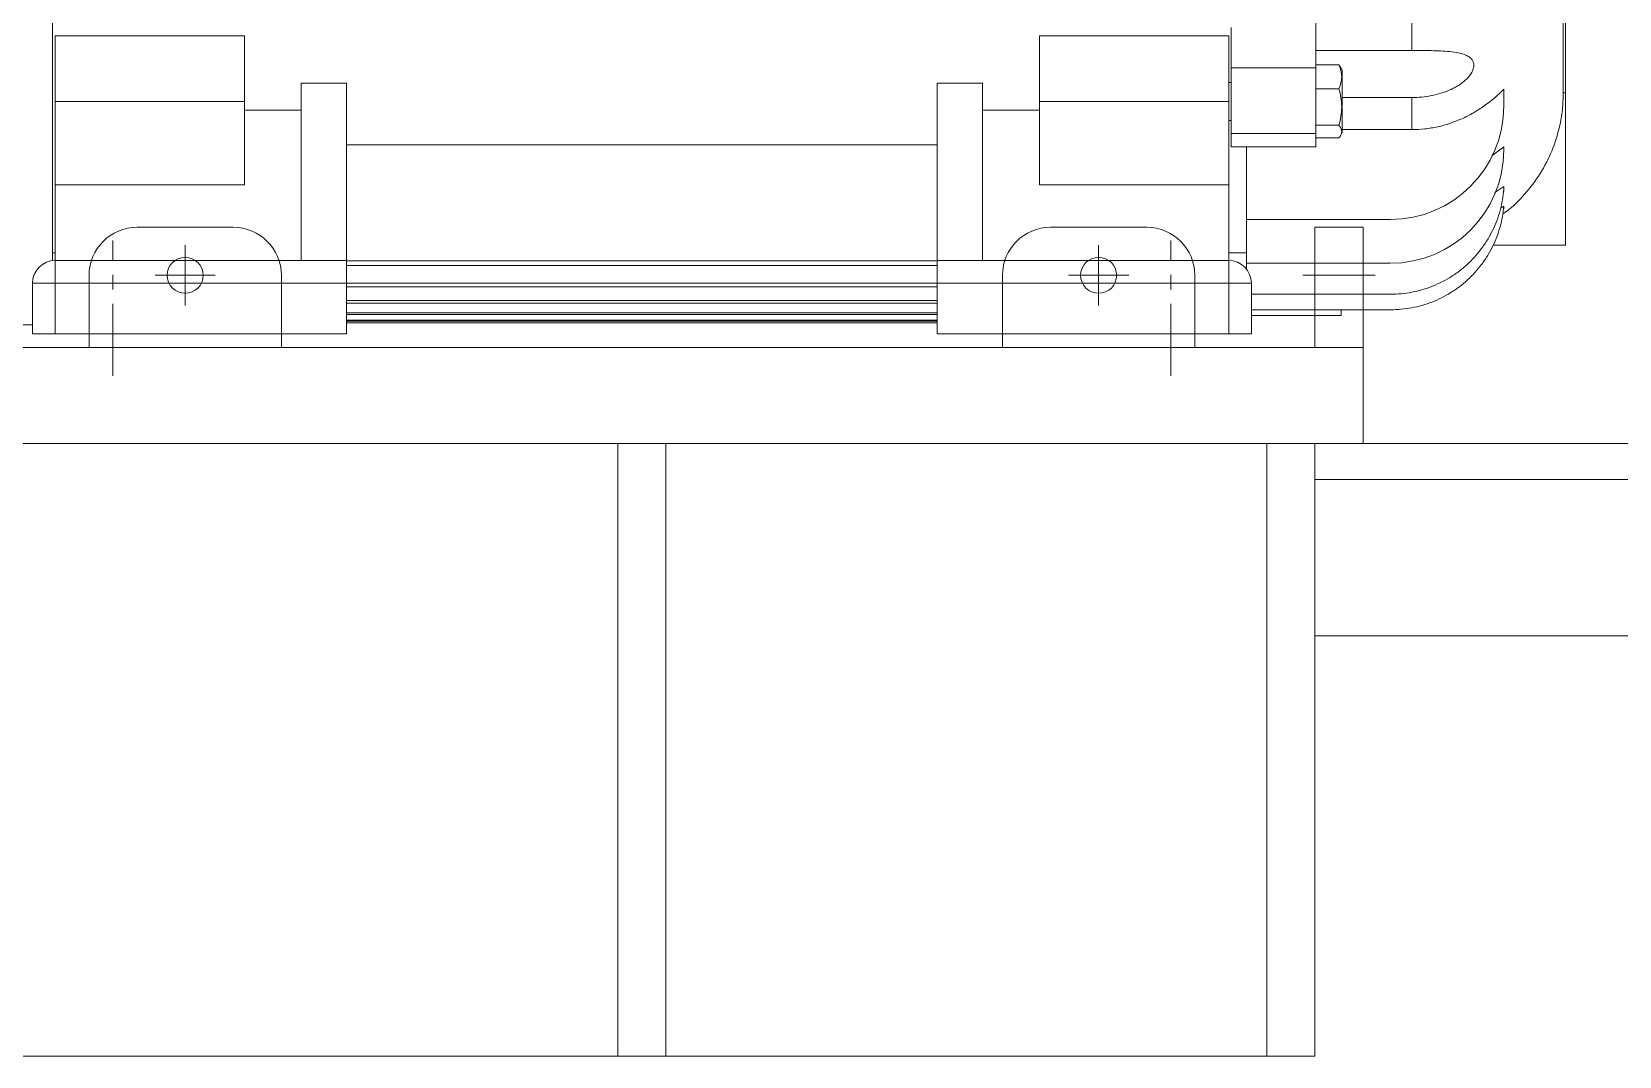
# Model space of a CAD drawing. Header units: millimetres. Extents: x -1229 to 6348, y -522 to 5252.
# Drawn here: x 520.5 to 939.9, y 1055 to 1325.7 of the extents above; entities that cross this region are included whole.
import ezdxf

# ---------------------------------------------------------------- set-up
doc = ezdxf.new("R2010")
doc.units = ezdxf.units.MM
doc.header["$LTSCALE"] = 25.4
doc.linetypes.add('CENTER', pattern=[2, 1.25, -0.25, 0.25, -0.25])
doc.linetypes.add('CENTERX2', pattern=[0.8, 0.5, -0.1, 0.1, -0.1])
doc.layers.add('Centerline', color=5, linetype='CENTERX2', lineweight=5)
doc.layers.add('CL', color=1, linetype='CENTER', lineweight=5)

# ---------------------------------------------------------------- blocks, each defined once
blk = doc.blocks.new('MC6-284_286TS FRONT VIEW')
at = {"linetype": 'Continuous', "lineweight": 5}
for p, q in [((-107.95, 31.75), (-133.35, 31.75)), ((107.95, 31.75), (133.35, 31.75)), ((190.5, 31.75), (177.8, 31.75)), ((177.8, 31.75), (177.8, 0)), ((190.5, 31.75), (190.5, 0)), ((-146.05, 19.05), (-146.05, 0)), ((-95.25, 0), (-95.25, 19.05)), ((95.25, 0), (95.25, 19.05)), ((146.05, 19.05), (146.05, 0)), ((-190.5, 0), (190.5, 0)), ((165.1, 0), (177.8, 0)), ((190.5, -25.4), (190.5, 0)), ((-190.5, -25.4), (190.5, -25.4)), ((-6.35, -25.4), (-6.35, -187.33)), ((6.35, -25.4), (6.35, -187.33)), ((165.1, -25.4), (165.1, -187.33)), ((177.8, -187.33), (177.8, -25.4)), ((190.5, -25.4), (495.3, -25.4)), ((495.3, -34.92), (177.8, -34.92)), ((177.8, -76.2), (495.3, -76.2))]:
    blk.add_line(p, q, dxfattribs=at)
at = {"lineweight": 5}
for p, q in [((-165.1, -187.33), (-6.35, -187.33)), ((-6.35, -187.33), (6.35, -187.33)), ((6.35, -187.33), (165.1, -187.33)), ((165.1, -187.33), (177.8, -187.33))]:
    blk.add_line(p, q, dxfattribs=at)
at = {"linetype": 'Continuous', "lineweight": 5}
for centre in [(-120.65, 19.05), (120.65, 19.05)]:
    blk.add_circle(centre, 4.76, dxfattribs=at)
for centre, start, end in [((-133.35, 19.05), 90, 180), ((-107.95, 19.05), 0, 90), ((107.95, 19.05), 90, 180), ((133.35, 19.05), 0, 90)]:
    blk.add_arc(centre, 12.7, start, end, dxfattribs=at)
at = {"layer": 'CL', "color": 5, "linetype": 'Continuous', "lineweight": 5}
for p, q in [((-120.65, 11.11), (-120.65, 26.99)), ((120.65, 11.11), (120.65, 26.99)), ((-112.71, 19.05), (-128.59, 19.05)), ((112.71, 19.05), (128.59, 19.05)), ((193.67, 19.05), (174.62, 19.05))]:
    blk.add_line(p, q, dxfattribs=at)
blk = doc.blocks.new('HHI 286TS FRONT VIEW')
at = {"color": 7, "linetype": 'Continuous', "lineweight": 5}
for p, q in [((-498.6, 180.2), (-498.6, -158.04)), ((-99.5, -113.69), (-99.5, 113.69)), ((-98.9, -113.69), (-98.9, 113.69)), ((-139.5, -92.12), (-139.5, -102.51)), ((-187.2, -107.12), (-187.2, -96.44)), ((-164.9, -107.12), (-164.9, -95)), ((-497.9, -98.67), (-447.9, -98.67)), ((-497.9, -98.67), (-497.9, -115.97)), ((-447.9, -115.97), (-447.9, -98.67)), ((-237.9, -98.67), (-187.9, -98.67)), ((-237.9, -115.97), (-237.9, -98.67)), ((-187.9, -98.67), (-187.9, -115.97)), ((-164.9, -102.51), (-139.5, -102.51)), ((-187.2, -124.45), (-187.2, -107.12)), ((-187.2, -107.12), (-164.9, -107.12)), ((-158.8, -106.3), (-164.9, -106.3)), ((-164.9, -124.45), (-164.9, -107.12)), ((-158.8, -106.3), (-158.4, -106.92)), ((-157.9, -107.72), (-158.37, -106.91)), ((-157.9, -124.22), (-157.9, -107.72)), ((-432.9, -111.18), (-420.9, -111.18)), ((-432.9, -158), (-432.9, -111.18)), ((-420.9, -111.18), (-420.9, -158)), ((-264.9, -111.18), (-252.9, -111.18)), ((-264.9, -111.18), (-264.9, -158)), ((-252.9, -158), (-252.9, -111.18)), ((-187.2, -110.97), (-187.9, -110.97)), ((-158.8, -112.61), (-164.9, -112.61)), ((-115.2, -117.16), (-115.2, -112.75)), ((-497.9, -115.97), (-447.9, -115.97)), ((-497.9, -138), (-497.9, -115.97)), ((-447.9, -138), (-447.9, -115.97)), ((-187.9, -115.97), (-237.9, -115.97)), ((-237.9, -115.97), (-237.9, -138)), ((-187.9, -115.97), (-187.9, -138)), ((-139.5, -114.93), (-157.9, -114.93)), ((-139.5, -114.93), (-139.5, -123.41)), ((-99.5, -113.69), (-98.9, -113.69)), ((-98.9, -113.69), (-98.9, -154)), ((-447.9, -118.29), (-432.9, -118.29)), ((-252.9, -118.29), (-237.9, -118.29)), ((-187.9, -120.97), (-187.2, -120.97)), ((-187.2, -124.45), (-164.9, -124.45)), ((-187.2, -127.97), (-187.2, -124.45)), ((-158.8, -122.28), (-164.9, -122.28)), ((-164.9, -127.97), (-164.9, -124.45)), ((-164.9, -125.63), (-158.8, -125.63)), ((-158.37, -125.03), (-157.9, -124.22)), ((-139.5, -123.41), (-157.9, -123.41)), ((-420.9, -127.45), (-264.9, -127.45)), ((-187.2, -127.97), (-164.9, -127.97)), ((-183.2, -127.97), (-183.2, -147.16)), ((-115.2, -127.97), (-118.36, -130.35)), ((-115.2, -127.97), (-115.2, -128.75)), ((-497.9, -138), (-447.9, -138)), ((-497.9, -158), (-497.9, -138)), ((-187.9, -138), (-237.9, -138)), ((-187.9, -138), (-187.9, -158)), ((-115.2, -138.41), (-117.6, -140.06)), ((-115.2, -138.41), (-115.2, -139.8)), ((-115.2, -143.66), (-115.99, -144.18)), ((-115.2, -143.66), (-115.2, -144.35)), ((-183.2, -147.16), (-145.2, -147.16)), ((-183.2, -147.16), (-183.2, -158.75)), ((-98.9, -154), (-118.03, -154)), ((-498.6, -156), (-497.9, -156)), ((-420.9, -158), (-497.9, -158)), ((-497.9, -158), (-497.9, -164)), ((-420.9, -158), (-420.9, -164)), ((-420.9, -158.06), (-264.9, -158.06)), ((-264.9, -159.29), (-420.9, -159.29)), ((-187.9, -158), (-264.9, -158)), ((-264.9, -164), (-264.9, -158)), ((-187.9, -156), (-183.2, -156)), ((-187.9, -164), (-187.9, -158)), ((-183.2, -158.75), (-145.2, -158.75)), ((-183.2, -158.75), (-183.2, -160.27)), ((-503.9, -177.42), (-503.9, -164)), ((-503.9, -164), (-497.9, -164)), ((-497.9, -164), (-497.9, -177.42)), ((-420.9, -164), (-497.9, -164)), ((-420.9, -164), (-420.9, -177.42)), ((-420.9, -164.01), (-264.9, -164.01)), ((-264.9, -164.97), (-420.9, -164.97)), ((-264.9, -164), (-187.9, -164)), ((-264.9, -177.42), (-264.9, -164)), ((-187.9, -177.42), (-187.9, -164)), ((-181.9, -164), (-187.9, -164)), ((-181.9, -164), (-181.9, -177.42)), ((-181.9, -166.93), (-145.16, -166.93)), ((-420.9, -168.56), (-264.9, -168.56)), ((-264.9, -169.27), (-420.9, -169.27)), ((-420.9, -171.8), (-264.9, -171.8)), ((-181.9, -171.03), (-145.08, -171.03)), ((-158.2, -171.03), (-158.2, -172.5)), ((-145.08, -171.03), (-145.03, -171.03)), ((-503.9, -175), (-621.6, -175)), ((-264.9, -172.26), (-420.9, -172.26)), ((-420.9, -173.77), (-264.9, -173.77)), ((-264.9, -174), (-420.9, -174)), ((-420.9, -174.49), (-264.9, -174.49)), ((-420.9, -174.5), (-264.9, -174.5)), ((-158.2, -172.5), (-181.9, -172.5)), ((-503.9, -177.42), (-497.9, -177.42)), ((-497.9, -177.42), (-420.9, -177.42)), ((-264.9, -177.42), (-187.9, -177.42)), ((-187.9, -177.42), (-181.9, -177.42))]:
    blk.add_line(p, q, dxfattribs=at)
for centre, radius, start, end in [((-145.2, -117.16), 30, 270, 0), ((-145.2, -128.75), 30, 270, 0), ((-497.9, -164), 6, 90, 180), ((-187.9, -164), 6, 0, 90)]:
    blk.add_arc(centre, radius, start, end, dxfattribs=at)
for points, knots in [([(-139.5, -102.51), (-137.77, -102.51), (-136.07, -102.51), (-133.55, -102.57), (-132.72, -102.59), (-131.08, -102.67), (-130.26, -102.73), (-128.69, -102.89), (-127.93, -103), (-126.48, -103.3), (-125.81, -103.49), (-124.91, -103.89), (-124.63, -104.04), (-124.13, -104.39), (-123.91, -104.59), (-123.63, -104.92), (-123.55, -105.04), (-123.4, -105.28), (-123.34, -105.41), (-123.24, -105.68), (-123.2, -105.82), (-123.15, -106.11), (-123.14, -106.26), (-123.14, -106.72), (-123.19, -107.04), (-123.38, -107.69), (-123.53, -108.02), (-123.8, -108.51), (-123.91, -108.67), (-124.13, -108.99), (-124.25, -109.15), (-124.62, -109.61), (-124.89, -109.9), (-125.49, -110.47), (-125.81, -110.74), (-126.48, -111.25), (-126.83, -111.49), (-127.54, -111.95), (-127.91, -112.16), (-128.67, -112.56), (-129.06, -112.75), (-130.23, -113.27), (-131.04, -113.57), (-132.67, -114.07), (-133.51, -114.28), (-135.2, -114.6), (-136.06, -114.73), (-137.77, -114.89), (-138.63, -114.93), (-139.5, -114.93)], [0, 0, 0, 0, 0.125, 0.125, 0.1875, 0.1875, 0.25, 0.25, 0.3125, 0.3125, 0.375, 0.375, 0.40625, 0.40625, 0.4375, 0.4375, 0.453125, 0.453125, 0.46875, 0.46875, 0.484375, 0.484375, 0.5, 0.5, 0.53125, 0.53125, 0.5625, 0.5625, 0.578125, 0.578125, 0.59375, 0.59375, 0.625, 0.625, 0.65625, 0.65625, 0.6875, 0.6875, 0.71875, 0.71875, 0.75, 0.75, 0.8125, 0.8125, 0.875, 0.875, 0.9375, 0.9375, 1, 1, 1, 1]), ([(-158.8, -112.61), (-158.57, -112.1), (-158.38, -111.58), (-158.12, -110.53), (-158.04, -110), (-158.04, -109.19), (-158.06, -108.93), (-158.13, -108.39), (-158.18, -108.13), (-158.38, -107.34), (-158.57, -106.82), (-158.8, -106.3)], [0, 0, 0, 0, 0.25, 0.25, 0.5, 0.5, 0.625, 0.625, 0.75, 0.75, 1, 1, 1, 1]), ([(-158.8, -122.28), (-158.57, -121.49), (-158.38, -120.69), (-158.12, -119.09), (-158.04, -118.28), (-158.04, -117.04), (-158.06, -116.63), (-158.13, -115.81), (-158.18, -115.41), (-158.38, -114.2), (-158.57, -113.4), (-158.8, -112.61)], [0, 0, 0, 0, 0.25, 0.25, 0.5, 0.5, 0.625, 0.625, 0.75, 0.75, 1, 1, 1, 1]), ([(-115.2, -112.75), (-116.81, -114.37), (-118.53, -115.84), (-121.3, -117.8), (-122.25, -118.41), (-124.23, -119.55), (-125.25, -120.07), (-128.36, -121.47), (-130.5, -122.18), (-133.81, -122.91), (-134.93, -123.1), (-137.21, -123.35), (-138.35, -123.41), (-139.5, -123.41)], [0, 0, 0, 0, 0.25, 0.25, 0.375, 0.375, 0.5, 0.5, 0.75, 0.75, 0.875, 0.875, 1, 1, 1, 1]), ([(-115.44, -145.62), (-115.14, -145.42), (-112.98, -144.01), (-109.57, -140.48), (-105.48, -135.16), (-102.37, -129.1), (-100.55, -123.37), (-99.65, -118.17), (-99.55, -115.19), (-99.5, -113.69)], [0, 0, 0, 0, 0.029187, 0.208695, 0.393394, 0.573164, 0.758126, 0.878312, 1, 1, 1, 1]), ([(-158.8, -125.63), (-158.57, -125.36), (-158.38, -125.08), (-158.12, -124.52), (-158.04, -124.24), (-158.04, -123.82), (-158.06, -123.67), (-158.13, -123.39), (-158.18, -123.25), (-158.38, -122.83), (-158.57, -122.55), (-158.8, -122.28)], [0, 0, 0, 0, 0.25, 0.25, 0.5, 0.5, 0.625, 0.625, 0.75, 0.75, 1, 1, 1, 1]), ([(-145.16, -166.93), (-143.24, -166.93), (-141.35, -166.74), (-138.56, -166.21), (-137.64, -165.98), (-135.81, -165.45), (-134.9, -165.13), (-132.25, -164.07), (-130.57, -163.21), (-128.17, -161.67), (-127.39, -161.12), (-125.88, -159.94), (-125.16, -159.31), (-123.1, -157.35), (-121.86, -155.93), (-120.2, -153.6), (-119.68, -152.79), (-118.73, -151.15), (-118.29, -150.3), (-117.11, -147.73), (-116.48, -145.94), (-115.8, -143.15), (-115.61, -142.21), (-115.34, -140.32), (-115.25, -139.37), (-115.2, -138.41)], [0, 0, 0, 0, 0.125, 0.125, 0.1875, 0.1875, 0.25, 0.25, 0.375, 0.375, 0.4375, 0.4375, 0.5, 0.5, 0.625, 0.625, 0.6875, 0.6875, 0.75, 0.75, 0.875, 0.875, 0.9375, 0.9375, 1, 1, 1, 1]), ([(-145.08, -171.03), (-143.21, -171.03), (-141.37, -170.85), (-138.64, -170.34), (-137.74, -170.13), (-136.4, -169.75), (-135.95, -169.61), (-135.07, -169.31), (-134.63, -169.15), (-132.47, -168.31), (-130.82, -167.49), (-128.85, -166.26), (-128.46, -166.01), (-127.69, -165.48), (-127.32, -165.21), (-126.2, -164.36), (-125.49, -163.77), (-123.46, -161.9), (-122.22, -160.54), (-120.82, -158.68), (-120.55, -158.3), (-120.02, -157.53), (-119.77, -157.14), (-119.04, -155.96), (-118.6, -155.15), (-117.78, -153.5), (-117.41, -152.66), (-116.75, -150.93), (-116.46, -150.05), (-115.7, -147.35), (-115.36, -145.52), (-115.2, -143.66)], [0, 0, 0, 0, 0.125, 0.125, 0.1875, 0.1875, 0.21875, 0.21875, 0.25, 0.25, 0.375, 0.375, 0.40625, 0.40625, 0.4375, 0.4375, 0.5, 0.5, 0.625, 0.625, 0.65625, 0.65625, 0.6875, 0.6875, 0.75, 0.75, 0.8125, 0.8125, 0.875, 0.875, 1, 1, 1, 1])]:
    blk.add_open_spline(points, degree=3, knots=knots, dxfattribs=at)
at = {"layer": 'Centerline', "lineweight": 5, "ltscale": 1.5}
for p, q in [((-482.65, -188.49), (-482.65, -152.7)), ((-203.15, -188.49), (-203.15, -152.7))]:
    blk.add_line(p, q, dxfattribs=at)

msp = doc.modelspace()

# ---------------------------------------------------------------- block references
at = {"color": 7, "lineweight": 5}
msp.add_blockref('HHI 286TS FRONT VIEW', (1024.615, 1423.257), dxfattribs=at)
at = {"color": 7, "lineweight": 5, "ltscale": 3}
msp.add_blockref('MC6-284_286TS FRONT VIEW', (681.715, 1242.282), dxfattribs=at)

doc.saveas('drawing.dxf')
